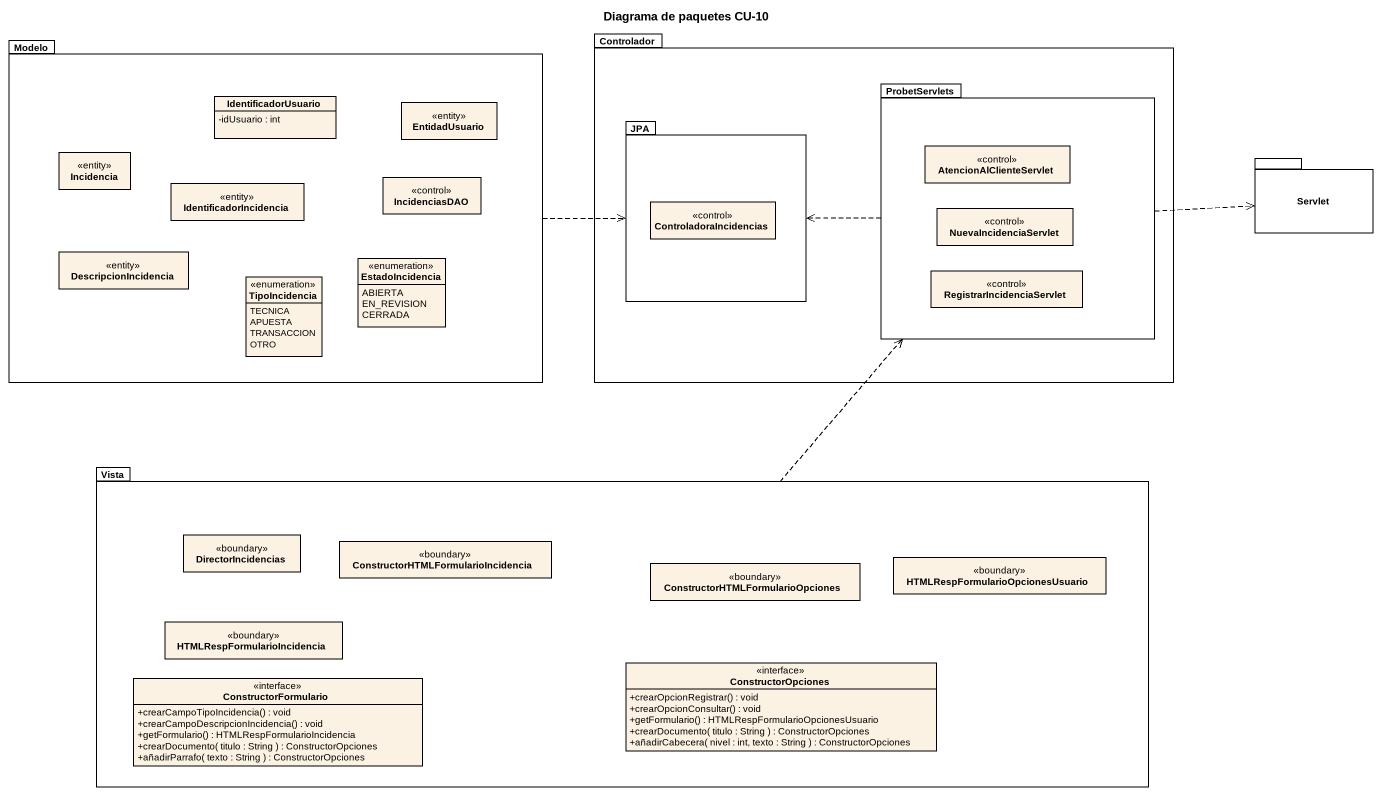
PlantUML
@startuml
title Diagrama de paquetes CU-10
hide circle
hide empty members
skinparam classAttributeIconSize 0
package Modelo {
  class IdentificadorUsuario {
    -idUsuario : int
  }
  class EntidadUsuario <<entity>>
  class Incidencia <<entity>>
  class IdentificadorIncidencia <<entity>>
  class IncidenciasDAO <<control>>
  class DescripcionIncidencia <<entity>>
  enum EstadoIncidencia {
    ABIERTA
    EN_REVISION
    CERRADA
  }
  enum TipoIncidencia {
    TECNICA
    APUESTA
    TRANSACCION
    OTRO
  }
}
package Controlador {
  package ProbetServlets {
    class AtencionAlClienteServlet <<control>>
    class NuevaIncidenciaServlet <<control>>
    class RegistrarIncidenciaServlet <<control>>
  }
  package JPA {
    class ControladoraIncidencias <<control>>
  }
}
package Servlet {
}
package Vista {
  class DirectorIncidencias <<boundary>>
  class "ConstructorHTMLFormularioIncidencia" as ConstructorHTMLFormularioInc <<boundary>>
  class "ConstructorHTMLFormularioOpciones" as ConstructorHTMLFormularioOpc <<boundary>>
  class "HTMLRespFormularioOpcionesUsuario" as HTMLRespFormularioOpcionesUs <<boundary>>
  class HTMLRespFormularioIncidencia <<boundary>>
  interface ConstructorOpciones {
    +crearOpcionRegistrar() : void
    +crearOpcionConsultar() : void
    +getFormulario() : HTMLRespFormularioOpcionesUsuario
    +crearDocumento( titulo : String ) : ConstructorOpciones
    +añadirCabecera( nivel : int, texto : String ) : ConstructorOpciones
  }
  interface ConstructorFormulario {
    +crearCampoTipoIncidencia() : void
    +crearCampoDescripcionIncidencia() : void
    +getFormulario() : HTMLRespFormularioIncidencia
    +crearDocumento( titulo : String ) : ConstructorOpciones
    +añadirParrafo( texto : String ) : ConstructorOpciones
  }
}
Modelo .right.> JPA
ProbetServlets .left.> JPA
ProbetServlets .right.> Servlet
Vista .up.> ProbetServlets
@enduml
